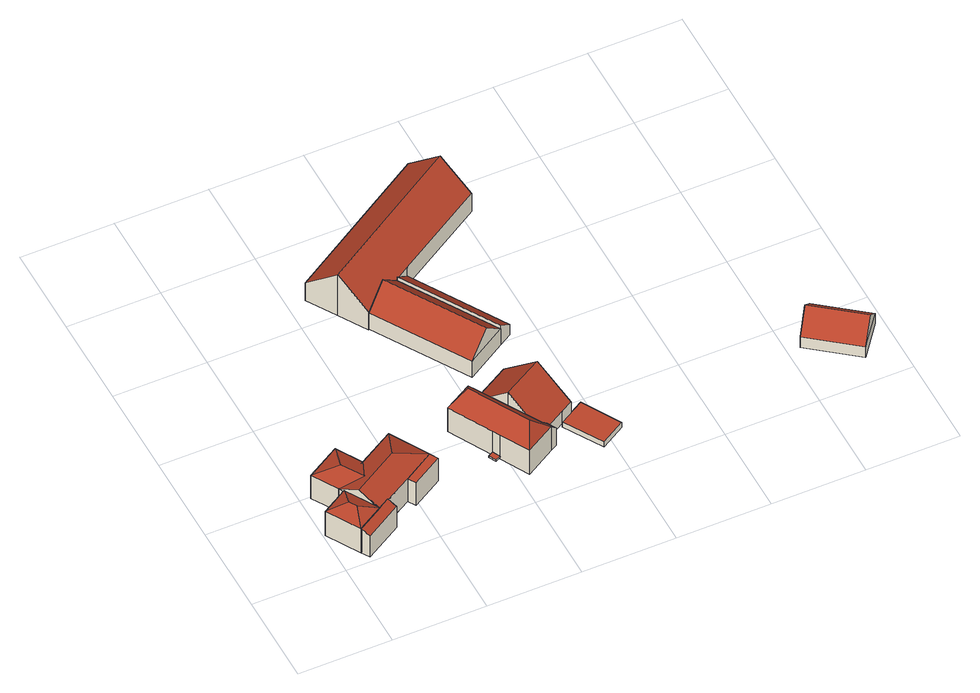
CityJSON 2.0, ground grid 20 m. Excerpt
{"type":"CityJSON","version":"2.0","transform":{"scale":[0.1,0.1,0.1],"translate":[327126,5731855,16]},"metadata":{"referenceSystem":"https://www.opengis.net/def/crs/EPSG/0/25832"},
"CityObjects":{
"building1":{"type":"Building","attributes":{"name":"Meibomshof","Gemeindeschluessel":"05170048","Geometrietyp2DReferenz":"3000","function":"31001_1210"},"address":[{"country":"Germany","locality":"Wesel","thoroughfareNumber":"13","thoroughfareName":"Bergen"}],"children":["building1-1","building1-2","building1-3","building1-4","building1-5"]},
"building1-1":{"type":"BuildingPart","attributes":{"roofType":"5000","measuredHeight":8.89},"parents":["building1"],"geometry":[{"type":"MultiSurface","lod":"2","boundaries":[[[0,1,2,3]],[[3,4,0]],[[5,6,4,3]],[[0,4,6,7]],[[2,1,8,9]],[[10,3,2,11]],[[10,11,9,5]],[[12,13,14,15]],[[13,7,8,14]],[[0,12,15,1]],[[16,5,9,17]],[[7,16,17,8]],[[5,16,18,19,6]],[[7,19,18,16]]],"semantics":{"surfaces":[{"type":"WallSurface"},{"type":"RoofSurface"},{"type":"GroundSurface"},{"type":"ClosureSurface"}],"values":[0,1,1,1,2,0,3,0,3,3,0,3,0,3]}}]},
"building1-2":{"type":"BuildingPart","attributes":{"roofType":"3200","measuredHeight":8.33},"parents":["building1"],"geometry":[{"type":"MultiSurface","lod":"2","boundaries":[[[20,21,22,23]],[[18,17,21,20]],[[24,25,23]],[[20,26,18]],[[18,26,25,24]],[[23,25,26,20]],[[8,22,21,17]],[[24,7,19]],[[16,7,8,17]],[[18,19,7,16]],[[7,24,23,22,8]]],"semantics":{"surfaces":[{"type":"WallSurface"},{"type":"RoofSurface"},{"type":"GroundSurface"},{"type":"ClosureSurface"}],"values":[0,0,1,1,1,1,2,0,3,3,3]}}]},
"building1-3":{"type":"BuildingPart","attributes":{"roofType":"2100","measuredHeight":6.83},"parents":["building1"],"geometry":[{"type":"MultiSurface","lod":"2","boundaries":[[[27,28,14,29]],[[30,31,28,27]],[[32,22,31,30]],[[30,27,29,32]],[[28,31,22,14]],[[32,29,13,7,24,23]],[[7,13,14,8]],[[23,24,7,8,22]]],"semantics":{"surfaces":[{"type":"WallSurface"},{"type":"RoofSurface"},{"type":"GroundSurface"},{"type":"ClosureSurface"}],"values":[0,0,0,1,2,0,3,3]}}]},
"building1-4":{"type":"BuildingPart","attributes":{"roofType":"3200","measuredHeight":8.02},"parents":["building1"],"geometry":[{"type":"Solid","lod":"2","boundaries":[[[[33,34,9,5]],[[35,36,34,33]],[[10,11,36,35]],[[33,37,35]],[[10,38,5]],[[5,38,37,33]],[[35,37,38,10]],[[34,36,11,9]],[[5,9,11,10]]]],"semantics":{"surfaces":[{"type":"WallSurface"},{"type":"RoofSurface"},{"type":"GroundSurface"},{"type":"ClosureSurface"}],"values":[[0,0,0,1,1,1,1,2,3]]}}]},
"building1-5":{"type":"BuildingPart","attributes":{"roofType":"1000","measuredHeight":6.31},"parents":["building1"],"geometry":[{"type":"Solid","lod":"2","boundaries":[[[[12,15,39,40]],[[41,42,1,0]],[[40,39,42,41]],[[0,12,40,41]],[[15,1,42,39]],[[0,1,15,12]]]],"semantics":{"surfaces":[{"type":"WallSurface"},{"type":"RoofSurface"},{"type":"GroundSurface"},{"type":"ClosureSurface"}],"values":[[0,0,0,1,2,3]]}}]},
"building2":{"type":"Building","attributes":{"Geometrietyp2DReferenz":"3000","Gemeindeschluessel":"05170048","function":"31001_1210","roofType":"9999","measuredHeight":0.421},"address":[{"country":"Germany","locality":"Wesel","thoroughfareNumber":"13","thoroughfareName":"Bergen"}],"geometry":[{"type":"Solid","lod":"2","boundaries":[[[[43,44,45,46]],[[44,47,48,45]],[[43,49,47,44]],[[46,50,49,43]],[[45,48,50,46]],[[47,49,50,48]]]],"semantics":{"surfaces":[{"type":"RoofSurface"},{"type":"WallSurface"},{"type":"GroundSurface"}],"values":[[0,1,1,1,1,2]]}}]},
"building3":{"type":"Building","attributes":{"Geometrietyp2DReferenz":"3000","Gemeindeschluessel":"05170048","function":"31001_1210","roofType":"3200","measuredHeight":10.46},"address":[{"country":"Germany","locality":"Wesel","thoroughfareNumber":"13","thoroughfareName":"Bergen"}],"geometry":[{"type":"Solid","lod":"2","boundaries":[[[[51,52,53,54]],[[55,56,52,51]],[[57,58,56,55]],[[59,60,58,57]],[[61,62,60,59]],[[63,64,62,61]],[[65,66,64,63]],[[67,68,66,65]],[[69,70,68,67]],[[54,53,70,69]],[[71,54,69,67,65,63,61,72]],[[61,59,72]],[[72,59,57,55,51,71]],[[51,54,71]],[[52,56,58,60,62,64,66,68,70,53]]]],"semantics":{"surfaces":[{"type":"WallSurface"},{"type":"RoofSurface"},{"type":"GroundSurface"}],"values":[[0,0,0,0,0,0,0,0,0,0,1,1,1,1,2]]}}]},
"building4":{"type":"Building","attributes":{"Geometrietyp2DReferenz":"3000","Gemeindeschluessel":"05170048","function":"31001_1210","roofType":"3100","measuredHeight":10.16},"address":[{"country":"Germany","locality":"Wesel","thoroughfareNumber":"13","thoroughfareName":"Bergen"}],"geometry":[{"type":"Solid","lod":"2","boundaries":[[[[73,74,75,76]],[[77,78,74,73]],[[79,80,78,77]],[[81,82,80,79]],[[83,84,82,81]],[[85,86,84,83]],[[87,88,86,85]],[[76,75,88,87]],[[81,79,77,83]],[[73,76,87,85,83,77]],[[74,78,80,82,84,86,88,75]]]],"semantics":{"surfaces":[{"type":"WallSurface"},{"type":"RoofSurface"},{"type":"GroundSurface"}],"values":[[0,0,0,0,0,0,0,0,1,1,2]]}}]},
"building5":{"type":"Building","attributes":{"Geometrietyp2DReferenz":"3000","Gemeindeschluessel":"05170048","function":"31001_1220","roofType":"3100","measuredHeight":9.32},"address":[{"country":"Germany","locality":"Wesel","thoroughfareNumber":"13b","thoroughfareName":"Bergen"},{"country":"Germany","locality":"Wesel","thoroughfareNumber":"13a","thoroughfareName":"Bergen"}],"geometry":[{"type":"Solid","lod":"2","boundaries":[[[[89,90,91,92]],[[93,94,90,89]],[[95,96,94,93]],[[92,91,96,95]],[[89,97,93]],[[95,98,92]],[[92,98,97,89]],[[93,97,98,95]],[[90,94,96,91]]]],"semantics":{"surfaces":[{"type":"WallSurface"},{"type":"RoofSurface"},{"type":"GroundSurface"}],"values":[[0,0,0,0,0,0,1,1,2]]}}]},
"building6":{"type":"Building","attributes":{"Geometrietyp2DReferenz":"3000","Gemeindeschluessel":"05170048","function":"31001_1220","roofType":"2100","measuredHeight":5.45},"address":[{"country":"Germany","locality":"Wesel","thoroughfareNumber":"13","thoroughfareName":"Bergen"}],"geometry":[{"type":"Solid","lod":"2","boundaries":[[[[99,100,101,102]],[[103,104,100,99]],[[105,106,104,103]],[[102,101,106,105]],[[103,99,102,105]],[[100,104,106,101]]]],"semantics":{"surfaces":[{"type":"WallSurface"},{"type":"RoofSurface"},{"type":"GroundSurface"}],"values":[[0,0,0,0,1,2]]}}]},
"building7":{"type":"Building","attributes":{"Geometrietyp2DReferenz":"3000","Gemeindeschluessel":"05170048","function":"31001_2720","roofType":"1000","measuredHeight":1.33},"address":[{"country":"Germany","locality":"Wesel","thoroughfareNumber":"13","thoroughfareName":"Bergen"}],"geometry":[{"type":"Solid","lod":"2","boundaries":[[[[107,108,109,110]],[[111,112,108,107]],[[113,114,112,111]],[[115,116,114,113]],[[110,109,116,115]],[[113,111,107,110,115]],[[108,112,114,116,109]]]],"semantics":{"surfaces":[{"type":"WallSurface"},{"type":"RoofSurface"},{"type":"GroundSurface"}],"values":[[0,0,0,0,0,1,2]]}}]},
"building8":{"type":"Building","attributes":{"Geometrietyp2DReferenz":"3000","Gemeindeschluessel":"05170048","function":"31001_1220","roofType":"3100","measuredHeight":11.3},"address":[{"country":"Germany","locality":"Wesel","thoroughfareNumber":"13c","thoroughfareName":"Bergen"}],"geometry":[{"type":"Solid","lod":"2","boundaries":[[[[117,118,119,120]],[[121,122,118,117]],[[123,124,122,121]],[[125,126,124,123]],[[127,128,126,125]],[[129,130,128,127]],[[131,132,130,129]],[[120,119,132,131]],[[117,120,131,129,127,121]],[[125,123,121,127]],[[118,122,124,126,128,130,132,119]]]],"semantics":{"surfaces":[{"type":"WallSurface"},{"type":"RoofSurface"},{"type":"GroundSurface"}],"values":[[0,0,0,0,0,0,0,0,1,1,2]]}}]},
"building9":{"type":"Building","attributes":{"Geometrietyp2DReferenz":"3000","Gemeindeschluessel":"05170048","function":"31001_2720","roofType":"3100","measuredHeight":7.11},"address":[{"country":"Germany","locality":"Wesel","thoroughfareNumber":"13","thoroughfareName":"Bergen"}],"geometry":[{"type":"Solid","lod":"2","boundaries":[[[[133,134,135,136]],[[137,138,134,133]],[[139,140,138,137]],[[136,135,140,139]],[[133,141,137]],[[139,142,136]],[[136,142,141,133]],[[137,141,142,139]],[[134,138,140,135]]]],"semantics":{"surfaces":[{"type":"WallSurface"},{"type":"RoofSurface"},{"type":"GroundSurface"}],"values":[[0,0,0,0,0,0,1,1,2]]}}]}
},
"vertices":[
[248,146,76],[248,146,13],[201,227,13],[201,227,76],[175,157,102],[53,140,76],[77,99,102],[101,58,76],[101,58,13],[53,140,13],[125,182,76],[125,182,13],[182,106,76],[124,72,76],[124,72,13],[182,106,13],[59,129,76],[59,129,13],[59,129,80],[98,64,80],
[3,95,80],[3,95,13],[45,25,13],[45,25,80],[101,58,80],[57,68,96],[47,85,96],
[134,55,71],[134,55,13],[124,72,81],[55,8,71],[55,8,13],[45,25,81],
[21,194,76],[21,194,13],[93,237,76],[93,237,13],[77,180,93],[105,134,93],
[192,89,13],[192,89,76],[258,128,76],[258,128,13],
[362,123,38],[370,107,38],[381,113,38],[373,129,38],[370,107,34],[381,113,34],[362,123,34],[373,129,34],
[414,53,96],[414,53,30],[478,90,30],[478,90,96],[381,113,96],[381,113,30],[373,129,96],[373,129,30],[323,221,96],[323,221,30],[383,255,96],[383,255,30],[390,242,96],[390,242,30],[467,109,96],[467,109,30],[481,117,79],[481,117,30],[492,98,79],[492,98,30],[434,93,134],[365,217,134],
[467,109,64],[467,109,31],[481,117,31],[481,117,64],[429,176,132],[429,176,31],[390,242,64],[390,242,31],[476,291,64],[476,291,31],[514,224,132],[514,224,31],[553,158,64],[553,158,31],[527,143,64],[527,143,31],
[510,373,80],[510,373,36],[388,572,36],[388,572,80],[424,321,80],[424,321,36],[303,520,80],[303,520,36],[467,347,129],[345,546,129],
[419,591,60],[419,591,35],[388,572,35],[388,572,90],[536,389,65],[536,389,35],[510,373,90],[510,373,35],
[581,174,35],[581,174,21],[553,158,21],[553,158,35],[628,92,35],[628,92,21],[576,62,35],[576,62,21],[527,143,35],[527,143,21],
[303,520,83],[303,520,33],[388,572,33],[388,572,83],[266,580,146],[266,580,33],[228,641,83],[228,641,33],[539,832,83],[539,832,33],[576,771,146],[576,771,33],[613,709,83],[613,709,33],[419,591,83],[419,591,33],
[1183,132,38],[1183,132,9],[1082,210,9],[1082,210,38],[1128,62,38],[1128,62,9],[1028,140,38],[1028,140,9],[1156,97,80],[1055,175,80]
]}
